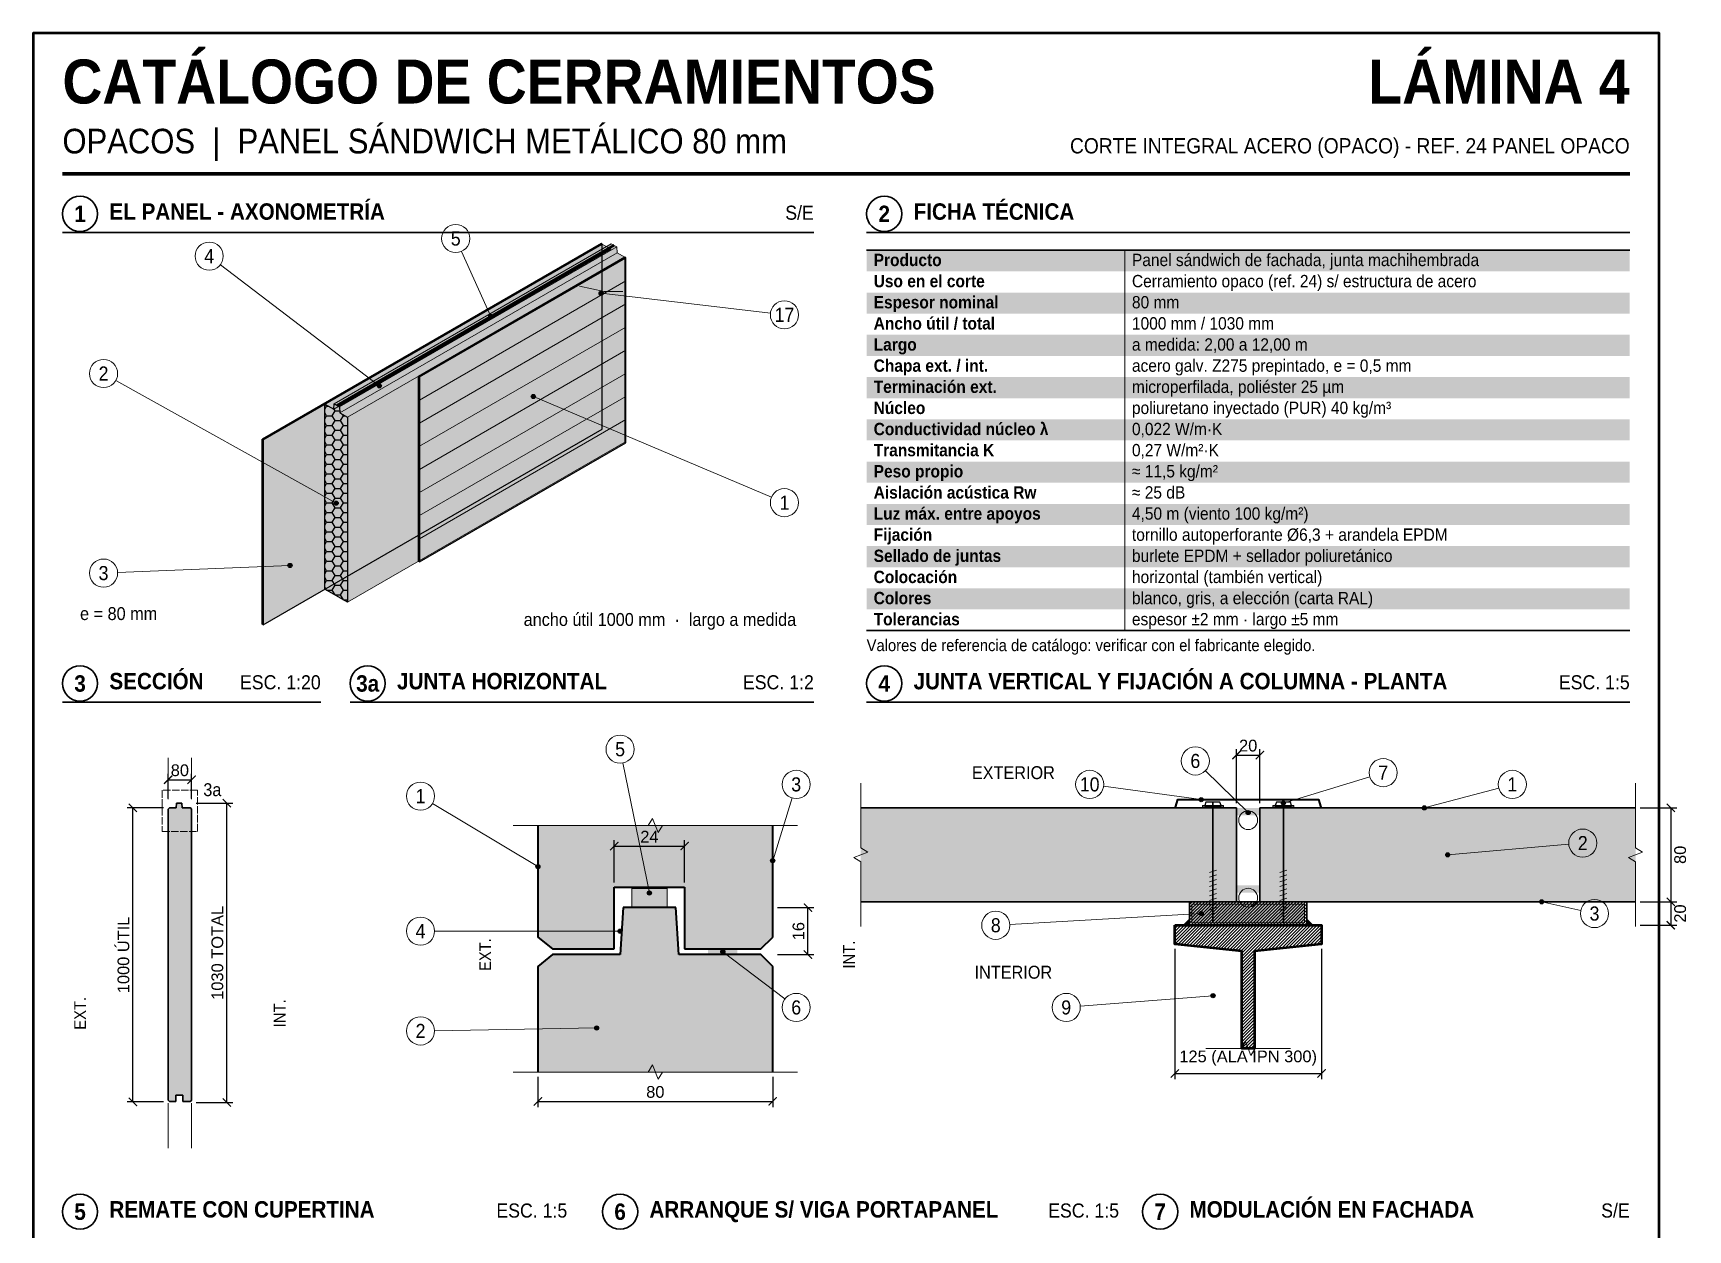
# Model space of a CAD drawing. Header units: millimetres. Extents: x 10 to 292, y 10 to 410.
# Drawn here: x 10 to 291.9, y 206.1 to 410 of the extents above; entities that cross this region are included whole.
import ezdxf
from ezdxf.enums import TextEntityAlignment as Align

# ---------------------------------------------------------------- set-up
doc = ezdxf.new("R2010")
doc.units = ezdxf.units.MM
doc.linetypes.add('DASHED', pattern=[1.524, 1.27, -0.254])
for name, color, linetype in [('0-MARCO', 7, 'Continuous'), ('1-ACERO', 7, 'Continuous'), ('1-CHAPA', 7, 'Continuous'), ('1-CONTORNO', 7, 'Continuous'), ('1-NUCLEO-PUR', 8, 'Continuous'), ('1-OCULTAR', 7, 'Continuous'), ('1-SELLADOS', 250, 'Continuous'), ('1-TORNILLERIA', 7, 'Continuous'), ('1-VISTA', 8, 'Continuous'), ('2-COTAS', 7, 'Continuous'), ('3-REFERENCIAS', 7, 'Continuous'), ('3-TABLAS', 7, 'Continuous'), ('3-TEXTOS', 7, 'Continuous'), ('3-TITULOS', 7, 'Continuous')]:
    doc.layers.add(name, color=color, linetype=linetype)
doc.styles.add('ARIAL', font='arial.ttf')
doc.styles.add('ARIAL-NEGRITA', font='arialbd.ttf')
doc.dimstyles.new('CATALOGO', dxfattribs={"dimtxt": 2, "dimasz": 1.4, "dimexe": 1, "dimexo": 0.8, "dimgap": 0.6, "dimtad": 1, "dimdec": 0, "dimtxsty": 'ARIAL', "dimblk": 'ARCHTICK', "dimcen": 2.5, "dimclrd": 7, "dimclre": 7, "dimclrt": 7, "dimazin": 3, "dimtfac": 1, "dimtmove": 0, "dimatfit": 3, "dimarcsym": 0})
pattern_1 = [(0, (0, 12), (0.619125, 0.357452), [0.41275, -0.8255]), (120, (0, 12), (-0.619125, 0.357452), [0.41275, -0.8255]), (60, (0, 12), (1e-09, 0.71490397), [-0.8255, 0.41275])]
pattern_2 = [(0, (0, 12), (0.523875, 0.30245937), [0.34925, -0.6985]), (120, (0, 12), (-0.523875, 0.30245937), [0.34925, -0.6985]), (60, (0, 12), (1e-09, 0.60491874), [-0.6985, 0.34925])]
pattern_3 = [(45, (0, 12), (-0.2694077, 0.2694077), [])]

# ---------------------------------------------------------------- blocks, each defined once
blk = doc.blocks.new('_ARCHTICK')
at = {"color": 0, "linetype": 'ByBlock', "const_width": 0.15}
blk.add_lwpolyline([(-0.5, -0.5), (0.5, 0.5)], dxfattribs=at)

msp = doc.modelspace()

# ---------------------------------------------------------------- hatches: boundary and pattern name
at = {"layer": '1-ACERO'}
h = msp.add_hatch(dxfattribs=at)
h.set_pattern_fill('ANSI31', scale=0.12)
h.set_pattern_definition(pattern_3)
h.paths.add_polyline_path([(207, 262), (227, 262), (227, 258), (207, 258)])
h = msp.add_hatch(dxfattribs=at)
h.set_pattern_fill('ANSI31', scale=0.12)
h.set_pattern_definition(pattern_3)
h.paths.add_polyline_path([(204.5, 258), (229.5, 258), (229.5, 254.76), (218.08, 253.6), (218.08, 237), (215.92, 237), (215.92, 253.6), (204.5, 254.76)])
h = msp.add_hatch(color=7, dxfattribs=at)
h.dxf.hatch_style = 1
h.paths.add_polyline_path([(207, 258), (205.8, 258), (207, 259.2)])
h = msp.add_hatch(color=7, dxfattribs=at)
h.dxf.hatch_style = 1
h.paths.add_polyline_path([(227, 258), (228.2, 258), (227, 259.2)])
at = {"layer": '1-NUCLEO-PUR'}
h = msp.add_hatch(dxfattribs=at)
h.set_pattern_fill('HONEY', color=8, scale=0.3)
h.paths.add_polyline_path([(63.572, 313.03), (59.688, 315.273), (59.688, 346.788), (61.21, 345.909), (61.262, 346.848), (62.207, 346.303), (62.26, 345.303), (63.572, 344.545)])
h = msp.add_hatch(dxfattribs=at)
h.set_pattern_fill('HONEY', color=8, scale=0.16)
h.set_pattern_definition([(0, (0, 12), (0.762, 0.4399409), [0.508, -1.016]), (120, (0, 12), (-0.762, 0.4399409), [0.508, -1.016]), (60, (0, 12), (2e-09, 0.8798818), [-1.016, 0.508])])
h.paths.add_polyline_path([(33, 228.2), (33.25, 228), (34.3, 228), (34.3, 229.05), (35.5, 229.05), (35.5, 228), (36.8, 228), (37, 228.2), (37, 277.8), (36.8, 278), (35.4, 278), (35.35, 278.8), (34.45, 278.8), (34.4, 278), (33.25, 278), (33, 277.8)])
h = msp.add_hatch(dxfattribs=at)
h.set_pattern_fill('HONEY', color=8, scale=0.11)
h.set_pattern_definition(pattern_2)
h.paths.add_polyline_path([(151, 278), (215, 278), (215, 262), (151, 262)])
h = msp.add_hatch(dxfattribs=at)
h.set_pattern_fill('HONEY', color=8, scale=0.11)
h.set_pattern_definition(pattern_2)
h.paths.add_polyline_path([(219, 278), (283, 278), (283, 262), (219, 262)])
h = msp.add_hatch(dxfattribs=at)
h.set_pattern_fill('HONEY', color=8, scale=0.13)
h.set_pattern_definition(pattern_1)
h.paths.add_polyline_path([(96, 256), (98.5, 254), (109, 254), (109, 264.5), (121, 264.5), (121, 254), (134, 254), (136, 256), (136, 275), (96, 275)])
h = msp.add_hatch(dxfattribs=at)
h.set_pattern_fill('HONEY', color=8, scale=0.13)
h.set_pattern_definition(pattern_1)
h.paths.add_polyline_path([(96, 233), (136, 233), (136, 251), (134, 253), (120, 253), (119.5, 261), (110.5, 261), (110, 253), (98.5, 253), (96, 251)])
at = {"layer": '1-OCULTAR', "true_color": 0xffffff}
h = msp.add_hatch(color=7, dxfattribs=at)
h.dxf.hatch_style = 1
h.paths.add_polyline_path([(49.033, 340.818), (49.19, 340.727), (106.926, 374.061), (106.768, 374.152)])
h = msp.add_hatch(color=7, dxfattribs=at)
h.dxf.hatch_style = 1
h.paths.add_polyline_path([(49.19, 340.727), (49.19, 309.212), (106.926, 342.545), (106.926, 374.061)])
at = {"layer": '1-OCULTAR', "true_color": 0xfafafa}
h = msp.add_hatch(color=7, dxfattribs=at)
h.dxf.hatch_style = 1
h.paths.add_polyline_path([(59.688, 346.788), (61.21, 345.909), (108.448, 373.182), (106.926, 374.061)])
h = msp.add_hatch(color=7, dxfattribs=at)
h.dxf.hatch_style = 1
h.paths.add_polyline_path([(61.262, 346.848), (62.207, 346.303), (109.445, 373.576), (108.5, 374.121)])
h = msp.add_hatch(color=7, dxfattribs=at)
h.dxf.hatch_style = 1
h.paths.add_polyline_path([(62.207, 346.303), (62.26, 345.303), (109.497, 372.576), (109.445, 373.576)])
h = msp.add_hatch(color=7, dxfattribs=at)
h.dxf.hatch_style = 1
h.paths.add_polyline_path([(62.26, 345.303), (63.572, 344.545), (110.81, 371.818), (109.497, 372.576)])
h = msp.add_hatch(color=7, dxfattribs=at)
h.dxf.hatch_style = 1
h.paths.add_polyline_path([(63.572, 344.545), (63.572, 313.03), (110.81, 340.303), (110.81, 371.818)])
at = {"layer": '1-OCULTAR', "true_color": 0xe1e1e1}
h = msp.add_hatch(color=254, dxfattribs=at)
h.dxf.hatch_style = 1
h.paths.add_polyline_path([(75.644, 351.515), (75.801, 351.424), (110.967, 371.727), (110.81, 371.818)])
h = msp.add_hatch(color=254, dxfattribs=at)
h.dxf.hatch_style = 1
h.paths.add_polyline_path([(75.801, 351.424), (75.801, 319.909), (110.967, 340.212), (110.967, 371.727)])
h = msp.add_hatch(color=254, dxfattribs=at)
h.dxf.hatch_style = 1
h.paths.add_polyline_path([(75.801, 319.909), (75.644, 320), (75.644, 351.515), (75.801, 351.424)])
at = {"layer": '1-OCULTAR', "true_color": 0xfafafa}
h = msp.add_hatch(color=7, dxfattribs=at)
h.dxf.hatch_style = 1
h.paths.add_polyline_path([(63.572, 313.03), (59.688, 315.273), (59.688, 346.788), (61.21, 345.909), (61.262, 346.848), (62.207, 346.303), (62.26, 345.303), (63.572, 344.545)])
at = {"layer": '1-OCULTAR', "true_color": 0xffffff}
h = msp.add_hatch(color=7, dxfattribs=at)
h.dxf.hatch_style = 1
h.paths.add_polyline_path([(49.19, 309.212), (49.033, 309.303), (49.033, 340.818), (49.19, 340.727)])
h = msp.add_hatch(color=7, dxfattribs=at)
h.dxf.hatch_style = 1
h.paths.add_polyline_path([(207.4, 261.6), (226.6, 261.6), (226.6, 258.4), (207.4, 258.4)])
at = {"layer": '1-SELLADOS'}
h = msp.add_hatch(color=250, dxfattribs=at)
h.dxf.hatch_style = 1
h.paths.add_polyline_path([(215, 278), (219, 278), (219, 276.74), (215, 276.74)])
h = msp.add_hatch(color=250, dxfattribs=at)
h.dxf.hatch_style = 1
h.paths.add_polyline_path([(112, 261), (118, 261), (118, 264.25), (112, 264.25)])
h = msp.add_hatch(color=250, dxfattribs=at)
h.dxf.hatch_style = 1
h.paths.add_polyline_path([(215, 264.8), (219, 264.8), (219, 263.54), (215, 263.54)])
h = msp.add_hatch(color=250, dxfattribs=at)
h.dxf.hatch_style = 1
h.paths.add_polyline_path([(125, 253), (130, 253), (130, 254), (125, 254)])
at = {"layer": '3-REFERENCIAS'}
h = msp.add_hatch(color=256, dxfattribs=at)
h.dxf.hatch_style = 1
edge = h.paths.add_edge_path()
edge.add_arc((106.768, 365.667), 0.35, 0, 360)
h = msp.add_hatch(color=256, dxfattribs=at)
h.dxf.hatch_style = 1
edge = h.paths.add_edge_path()
edge.add_arc((87.978, 361.727), 0.35, 0, 360)
h = msp.add_hatch(color=256, dxfattribs=at)
h.dxf.hatch_style = 1
edge = h.paths.add_edge_path()
edge.add_arc((68.978, 349.909), 0.35, 0, 360)
h = msp.add_hatch(color=256, dxfattribs=at)
h.dxf.hatch_style = 1
edge = h.paths.add_edge_path()
edge.add_arc((95.221, 348.091), 0.35, 0, 360)
h = msp.add_hatch(color=256, dxfattribs=at)
h.dxf.hatch_style = 1
edge = h.paths.add_edge_path()
edge.add_arc((61.63, 329.909), 0.35, 0, 360)
h = msp.add_hatch(color=256, dxfattribs=at)
h.dxf.hatch_style = 1
edge = h.paths.add_edge_path()
edge.add_arc((53.757, 319.303), 0.35, 0, 360)
h = msp.add_hatch(color=256, dxfattribs=at)
h.dxf.hatch_style = 1
edge = h.paths.add_edge_path()
edge.add_arc((209, 279.4), 0.35, 0, 360)
h = msp.add_hatch(color=256, dxfattribs=at)
h.dxf.hatch_style = 1
edge = h.paths.add_edge_path()
edge.add_arc((223, 278.8), 0.35, 0, 360)
h = msp.add_hatch(color=256, dxfattribs=at)
h.dxf.hatch_style = 1
edge = h.paths.add_edge_path()
edge.add_arc((217, 277.2), 0.35, 0, 360)
h = msp.add_hatch(color=256, dxfattribs=at)
h.dxf.hatch_style = 1
edge = h.paths.add_edge_path()
edge.add_arc((247, 278), 0.35, 0, 360)
h = msp.add_hatch(color=256, dxfattribs=at)
h.dxf.hatch_style = 1
edge = h.paths.add_edge_path()
edge.add_arc((96, 268), 0.35, 0, 360)
h = msp.add_hatch(color=256, dxfattribs=at)
h.dxf.hatch_style = 1
edge = h.paths.add_edge_path()
edge.add_arc((136, 269), 0.35, 0, 360)
h = msp.add_hatch(color=256, dxfattribs=at)
h.dxf.hatch_style = 1
edge = h.paths.add_edge_path()
edge.add_arc((251, 270), 0.35, 0, 360)
h = msp.add_hatch(color=256, dxfattribs=at)
h.dxf.hatch_style = 1
edge = h.paths.add_edge_path()
edge.add_arc((115, 263.5), 0.35, 0, 360)
h = msp.add_hatch(color=256, dxfattribs=at)
h.dxf.hatch_style = 1
edge = h.paths.add_edge_path()
edge.add_arc((267, 262), 0.35, 0, 360)
h = msp.add_hatch(color=256, dxfattribs=at)
h.dxf.hatch_style = 1
edge = h.paths.add_edge_path()
edge.add_arc((209, 260), 0.35, 0, 360)
h = msp.add_hatch(color=256, dxfattribs=at)
h.dxf.hatch_style = 1
edge = h.paths.add_edge_path()
edge.add_arc((110, 257), 0.35, 0, 360)
h = msp.add_hatch(color=256, dxfattribs=at)
h.dxf.hatch_style = 1
edge = h.paths.add_edge_path()
edge.add_arc((127.5, 253.5), 0.35, 0, 360)
h = msp.add_hatch(color=256, dxfattribs=at)
h.dxf.hatch_style = 1
edge = h.paths.add_edge_path()
edge.add_arc((211, 246), 0.35, 0, 360)
h = msp.add_hatch(color=256, dxfattribs=at)
h.dxf.hatch_style = 1
edge = h.paths.add_edge_path()
edge.add_arc((106, 240.5), 0.35, 0, 360)
at = {"layer": '3-TABLAS', "true_color": 0xeeeeee}
h = msp.add_hatch(color=7, dxfattribs=at)
h.dxf.hatch_style = 1
h.paths.add_polyline_path([(152, 369.4), (282, 369.4), (282, 373), (152, 373)])
h = msp.add_hatch(color=7, dxfattribs=at)
h.dxf.hatch_style = 1
h.paths.add_polyline_path([(152, 362.2), (282, 362.2), (282, 365.8), (152, 365.8)])
h = msp.add_hatch(color=7, dxfattribs=at)
h.dxf.hatch_style = 1
h.paths.add_polyline_path([(152, 355), (282, 355), (282, 358.6), (152, 358.6)])
h = msp.add_hatch(color=7, dxfattribs=at)
h.dxf.hatch_style = 1
h.paths.add_polyline_path([(152, 347.8), (282, 347.8), (282, 351.4), (152, 351.4)])
h = msp.add_hatch(color=7, dxfattribs=at)
h.dxf.hatch_style = 1
h.paths.add_polyline_path([(152, 340.6), (282, 340.6), (282, 344.2), (152, 344.2)])
h = msp.add_hatch(color=7, dxfattribs=at)
h.dxf.hatch_style = 1
h.paths.add_polyline_path([(152, 333.4), (282, 333.4), (282, 337), (152, 337)])
h = msp.add_hatch(color=7, dxfattribs=at)
h.dxf.hatch_style = 1
h.paths.add_polyline_path([(152, 326.2), (282, 326.2), (282, 329.8), (152, 329.8)])
h = msp.add_hatch(color=7, dxfattribs=at)
h.dxf.hatch_style = 1
h.paths.add_polyline_path([(152, 319), (282, 319), (282, 322.6), (152, 322.6)])
h = msp.add_hatch(color=7, dxfattribs=at)
h.dxf.hatch_style = 1
h.paths.add_polyline_path([(152, 311.8), (282, 311.8), (282, 315.4), (152, 315.4)])

# ---------------------------------------------------------------- linework, layer by layer
at = {"layer": '0-MARCO', "lineweight": 50}
msp.add_lwpolyline([(10, 10), (287, 10), (287, 410), (10, 410)], close=True, dxfattribs=at)
at = {"layer": '1-ACERO', "lineweight": 35}
msp.add_lwpolyline([(207, 262), (227, 262), (227, 258), (207, 258)], close=True, dxfattribs=at)
at = {"layer": '1-ACERO', "lineweight": 18}
msp.add_lwpolyline([(207.4, 261.6), (226.6, 261.6), (226.6, 258.4), (207.4, 258.4)], close=True, dxfattribs=at)
at = {"layer": '1-ACERO', "lineweight": 50}
msp.add_lwpolyline([(204.5, 258), (229.5, 258), (229.5, 254.76), (218.08, 253.6), (218.08, 237), (215.92, 237), (215.92, 253.6), (204.5, 254.76)], close=True, dxfattribs=at)
at = {"layer": '1-CHAPA', "lineweight": 25}
for points in [[(49.033, 340.818), (49.19, 340.727), (106.926, 374.061), (106.768, 374.152)], [(49.19, 340.727), (49.19, 309.212), (106.926, 342.545), (106.926, 374.061)], [(75.644, 351.515), (75.801, 351.424), (110.967, 371.727), (110.81, 371.818)], [(75.801, 351.424), (75.801, 319.909), (110.967, 340.212), (110.967, 371.727)], [(75.801, 319.909), (75.644, 320), (75.644, 351.515), (75.801, 351.424)], [(49.19, 309.212), (49.033, 309.303), (49.033, 340.818), (49.19, 340.727)]]:
    msp.add_lwpolyline(points, close=True, dxfattribs=at)
at = {"layer": '1-CHAPA', "lineweight": 40}
for points in [[(204.6, 278.1), (205, 279.4), (229, 279.4), (229.4, 278.1)], [(96, 275), (96, 256)], [(136, 256), (136, 275)], [(109, 254), (109, 264.5)], [(109, 264.5), (121, 264.5)], [(121, 264.5), (121, 254)], [(110.5, 261), (110, 253)], [(119.5, 261), (110.5, 261)], [(120, 253), (119.5, 261)], [(96, 256), (98.5, 254)], [(98.5, 254), (109, 254)], [(121, 254), (134, 254)], [(134, 254), (136, 256)], [(98.5, 253), (96, 251)], [(96, 251), (96, 233)], [(110, 253), (98.5, 253)], [(134, 253), (120, 253)], [(136, 251), (134, 253)], [(136, 233), (136, 251)]]:
    msp.add_lwpolyline(points, dxfattribs=at)
at = {"layer": '1-CHAPA', "lineweight": 35}
for points in [[(33.25, 278), (33, 277.8)], [(33, 277.8), (33, 228.2)], [(34.4, 278), (33.25, 278)], [(34.45, 278.8), (34.4, 278)], [(35.35, 278.8), (34.45, 278.8)], [(35.4, 278), (35.35, 278.8)], [(36.8, 278), (35.4, 278)], [(37, 277.8), (36.8, 278)], [(37, 228.2), (37, 277.8)], [(151, 278), (215, 278), (215, 262), (151, 262)], [(283, 278), (219, 278), (219, 262), (283, 262)], [(34.3, 228), (34.3, 229.05)], [(34.3, 229.05), (35.5, 229.05)], [(35.5, 229.05), (35.5, 228)], [(33, 228.2), (33.25, 228)], [(33.25, 228), (34.3, 228)], [(35.5, 228), (36.8, 228)], [(36.8, 228), (37, 228.2)]]:
    msp.add_lwpolyline(points, dxfattribs=at)
at = {"layer": '1-CONTORNO', "lineweight": 18}
for points in [[(59.688, 346.788), (61.21, 345.909), (108.448, 373.182), (106.926, 374.061)], [(61.262, 346.848), (62.207, 346.303), (109.445, 373.576), (108.5, 374.121)], [(62.207, 346.303), (62.26, 345.303), (109.497, 372.576), (109.445, 373.576)], [(62.26, 345.303), (63.572, 344.545), (110.81, 371.818), (109.497, 372.576)], [(63.572, 344.545), (63.572, 313.03), (110.81, 340.303), (110.81, 371.818)]]:
    msp.add_lwpolyline(points, close=True, dxfattribs=at)
at = {"layer": '1-CONTORNO', "lineweight": 25}
msp.add_lwpolyline([(63.572, 313.03), (59.688, 315.273), (59.688, 346.788), (61.21, 345.909), (61.262, 346.848), (62.207, 346.303), (62.26, 345.303), (63.572, 344.545)], close=True, dxfattribs=at)
msp.add_lwpolyline([(63.572, 313.03), (59.688, 315.273), (59.688, 346.788), (61.21, 345.909), (61.262, 346.848), (62.207, 346.303), (62.26, 345.303), (63.572, 344.545)], close=True, dxfattribs=at)
at = {"layer": '1-CONTORNO', "lineweight": 13}
for points in [[(151, 282.2), (151, 271.2), (152.2, 270.48), (149.8, 269.52), (151, 268.8), (151, 257.8)], [(283, 282.2), (283, 271.2), (284.2, 270.48), (281.8, 269.52), (283, 268.8), (283, 257.8)], [(91.8, 275), (114.8, 275), (115.52, 276.2), (116.48, 273.8), (117.2, 275), (140.2, 275)], [(209.8, 237), (215.8, 237), (216.52, 238.2), (217.48, 235.8), (218.2, 237), (224.2, 237)], [(91.8, 233), (114.8, 233), (115.52, 234.2), (116.48, 231.8), (117.2, 233), (140.2, 233)]]:
    msp.add_lwpolyline(points, dxfattribs=at)
for points in [[(33, 228.2), (33.25, 228), (34.3, 228), (34.3, 229.05), (35.5, 229.05), (35.5, 228), (36.8, 228), (37, 228.2), (37, 277.8), (36.8, 278), (35.4, 278), (35.35, 278.8), (34.45, 278.8), (34.4, 278), (33.25, 278), (33, 277.8)], [(96, 256), (98.5, 254), (109, 254), (109, 264.5), (121, 264.5), (121, 254), (134, 254), (136, 256), (136, 275), (96, 275)], [(96, 233), (136, 233), (136, 251), (134, 253), (120, 253), (119.5, 261), (110.5, 261), (110, 253), (98.5, 253), (96, 251)]]:
    msp.add_lwpolyline(points, close=True, dxfattribs=at)
at = {"layer": '1-SELLADOS', "lineweight": 50}
msp.add_lwpolyline([(61.735, 346.576), (108.972, 373.848)], dxfattribs=at)
at = {"layer": '1-SELLADOS', "lineweight": 18}
for points in [[(209.2, 278.2), (212.8, 278.2), (212.8, 278.4), (209.2, 278.4)], [(221.2, 278.2), (224.8, 278.2), (224.8, 278.4), (221.2, 278.4)], [(112, 261), (118, 261), (118, 264.25), (112, 264.25)]]:
    msp.add_lwpolyline(points, close=True, dxfattribs=at)
for centre in [(217, 275.9), (217, 262.7)]:
    msp.add_circle(centre, 1.6, dxfattribs=at)
at = {"layer": '1-TORNILLERIA', "lineweight": 25}
for points in [[(209.6, 278.4), (212.4, 278.4), (212.2, 279), (209.8, 279)], [(221.6, 278.4), (224.4, 278.4), (224.2, 279), (221.8, 279)]]:
    msp.add_lwpolyline(points, close=True, dxfattribs=at)
at = {"layer": '1-TORNILLERIA', "lineweight": 35}
for points in [[(211, 279), (211, 258.4)], [(223, 279), (223, 258.4)]]:
    msp.add_lwpolyline(points, dxfattribs=at)
at = {"layer": '1-TORNILLERIA', "lineweight": 9}
for points in [[(210.4, 267), (211.6, 267.4)], [(210.4, 266.2), (211.6, 266.6)], [(210.4, 265.4), (211.6, 265.8)], [(210.4, 264.6), (211.6, 265)], [(222.4, 267), (223.6, 267.4)], [(222.4, 266.2), (223.6, 266.6)], [(222.4, 265.4), (223.6, 265.8)], [(222.4, 264.6), (223.6, 265)], [(210.4, 263.8), (211.6, 264.2)], [(210.4, 263), (211.6, 263.4)], [(210.4, 262.2), (211.6, 262.6)], [(222.4, 263.8), (223.6, 264.2)], [(222.4, 263), (223.6, 263.4)], [(222.4, 262.2), (223.6, 262.6)], [(210.4, 261.4), (211.6, 261.8)], [(210.4, 260.6), (211.6, 261)], [(210.4, 259.8), (211.6, 260.2)], [(222.4, 261.4), (223.6, 261.8)], [(222.4, 260.6), (223.6, 261)], [(222.4, 259.8), (223.6, 260.2)]]:
    msp.add_lwpolyline(points, dxfattribs=at)
at = {"layer": '1-VISTA', "lineweight": 9}
for points in [[(75.801, 347.485), (110.967, 367.788)], [(75.801, 343.545), (110.967, 363.848)], [(75.801, 339.606), (110.967, 359.909)], [(75.801, 335.667), (110.967, 355.97)], [(75.801, 331.727), (110.967, 352.03)], [(75.801, 327.788), (110.967, 348.091)], [(75.801, 323.848), (110.967, 344.152)]]:
    msp.add_lwpolyline(points, dxfattribs=at)
at = {"layer": '1-VISTA', "lineweight": 13}
for points in [[(110.442, 365.97), (107.293, 365.97), (103.094, 366.879)], [(33, 286.5), (33, 279.5)], [(37, 286.5), (37, 279.5)], [(215, 274), (215, 266)], [(33, 220), (33, 227.7)], [(37, 220), (37, 227.7)]]:
    msp.add_lwpolyline(points, dxfattribs=at)
at = {"layer": '3-REFERENCIAS', "lineweight": 13}
for points in [[(82.986, 372.812), (87.978, 361.727)], [(41.909, 370.545), (68.978, 349.909)], [(135.616, 362.28), (106.768, 365.667)], [(24.096, 350.831), (61.63, 329.909)], [(135.79, 330.935), (95.221, 348.091)], [(24.398, 318.098), (53.757, 319.303)], [(110.48, 285.648), (115, 263.5)], [(209.716, 284.322), (217, 277.2)], [(237.705, 283.298), (223, 278.8)], [(139.294, 279.706), (136, 269)], [(192.378, 281.675), (209, 279.4)], [(259.681, 281.382), (247, 278)], [(78.058, 278.765), (96, 268)], [(271.609, 271.792), (251, 270)], [(176.396, 258.137), (209, 260)], [(273.657, 260.521), (267, 262)], [(78.4, 257), (110, 257)], [(138.089, 245.452), (127.5, 253.5)], [(188.392, 244.191), (211, 246)], [(78.4, 240.04), (106, 240.5)]]:
    msp.add_lwpolyline(points, dxfattribs=at)
at = {"layer": '3-REFERENCIAS', "linetype": 'DASHED', "lineweight": 13}
msp.add_lwpolyline([(32, 274), (38, 274), (38, 281), (32, 281)], close=True, dxfattribs=at)
at = {"layer": '3-REFERENCIAS', "lineweight": 18}
for centre in [(82, 375), (40, 372), (138, 362), (22, 352), (138, 330), (22, 318), (110, 288), (208, 286), (240, 284), (76, 280), (140, 282), (190, 282), (262, 282), (274, 272), (276, 260), (76, 257), (174, 258), (140, 244), (186, 244), (76, 240)]:
    msp.add_circle(centre, 2.4, dxfattribs=at)
at = {"layer": '3-REFERENCIAS'}
for centre in [(106.768, 365.667), (87.978, 361.727), (68.978, 349.909), (95.221, 348.091), (61.63, 329.909), (53.757, 319.303), (209, 279.4), (223, 278.8), (217, 277.2), (247, 278), (96, 268), (136, 269), (251, 270), (115, 263.5), (267, 262), (209, 260), (110, 257), (127.5, 253.5), (211, 246), (106, 240.5)]:
    msp.add_circle(centre, 0.35, dxfattribs=at)
at = {"layer": '3-TABLAS', "lineweight": 35}
for points in [[(152, 373), (282, 373)], [(152, 308.2), (282, 308.2)]]:
    msp.add_lwpolyline(points, dxfattribs=at)
at = {"layer": '3-TABLAS', "lineweight": 13}
msp.add_lwpolyline([(196, 373), (196, 308.2)], dxfattribs=at)
at = {"layer": '3-TITULOS', "lineweight": 70}
msp.add_lwpolyline([(15, 386), (282, 386)], dxfattribs=at)
at = {"layer": '3-TITULOS', "lineweight": 35}
for points in [[(15, 376), (143, 376)], [(152, 376), (282, 376)], [(15, 296), (59, 296)], [(64, 296), (143, 296)], [(152, 296), (282, 296)]]:
    msp.add_lwpolyline(points, dxfattribs=at)
for centre in [(18, 379.2), (155, 379.2), (18, 299.2), (67, 299.2), (155, 299.2), (18, 209.2), (110, 209.2), (202, 209.2)]:
    msp.add_circle(centre, 3, dxfattribs=at)

# ---------------------------------------------------------------- texts
at = {"layer": '3-REFERENCIAS', "style": 'ARIAL', "width": 0.9}
for s, p in [('5', (82, 375)), ('4', (40, 372)), ('17', (138, 362)), ('2', (22, 352)), ('1', (138, 330)), ('3', (22, 318)), ('5', (110, 288)), ('6', (208, 286)), ('7', (240, 284)), ('3', (140, 282)), ('10', (190, 282)), ('1', (262, 282)), ('1', (76, 280)), ('2', (274, 272)), ('3', (276, 260)), ('4', (76, 257)), ('8', (174, 258)), ('6', (140, 244)), ('9', (186, 244)), ('2', (76, 240))]:
    msp.add_text(s, height=2.4, dxfattribs=at).set_placement(p, align=Align.MIDDLE_CENTER)
msp.add_text('3a', height=2.2, dxfattribs=at).set_placement((39, 280))
at = {"layer": '3-TABLAS', "width": 0.9}
for s, style, p in [('Producto', 'ARIAL-NEGRITA', (153.2, 370.3)), ('Panel sándwich de fachada, junta machihembrada', 'ARIAL', (197.2, 370.3)), ('Uso en el corte', 'ARIAL-NEGRITA', (153.2, 366.7)), ('Cerramiento opaco (ref. 24) s/ estructura de acero', 'ARIAL', (197.2, 366.7)), ('Espesor nominal', 'ARIAL-NEGRITA', (153.2, 363.1)), ('80 mm', 'ARIAL', (197.2, 363.1)), ('Ancho útil / total', 'ARIAL-NEGRITA', (153.2, 359.5)), ('1000 mm / 1030 mm', 'ARIAL', (197.2, 359.5)), ('a medida: 2,00 a 12,00 m', 'ARIAL', (197.2, 355.9)), ('Largo', 'ARIAL-NEGRITA', (153.2, 355.9)), ('Chapa ext. / int.', 'ARIAL-NEGRITA', (153.2, 352.3)), ('acero galv. Z275 prepintado, e = 0,5 mm', 'ARIAL', (197.2, 352.3)), ('Terminación ext.', 'ARIAL-NEGRITA', (153.2, 348.7)), ('microperfilada, poliéster 25 µm', 'ARIAL', (197.2, 348.7)), ('Núcleo', 'ARIAL-NEGRITA', (153.2, 345.1)), ('poliuretano inyectado (PUR) 40 kg/m³', 'ARIAL', (197.2, 345.1)), ('Conductividad núcleo λ', 'ARIAL-NEGRITA', (153.2, 341.5)), ('0,022 W/m·K', 'ARIAL', (197.2, 341.5)), ('Transmitancia K', 'ARIAL-NEGRITA', (153.2, 337.9)), ('0,27 W/m²·K', 'ARIAL', (197.2, 337.9)), ('Peso propio', 'ARIAL-NEGRITA', (153.2, 334.3)), ('≈ 11,5 kg/m²', 'ARIAL', (197.2, 334.3)), ('Aislación acústica Rw', 'ARIAL-NEGRITA', (153.2, 330.7)), ('≈ 25 dB', 'ARIAL', (197.2, 330.7)), ('Luz máx. entre apoyos', 'ARIAL-NEGRITA', (153.2, 327.1)), ('4,50 m (viento 100 kg/m²)', 'ARIAL', (197.2, 327.1)), ('Fijación', 'ARIAL-NEGRITA', (153.2, 323.5)), ('tornillo autoperforante Ø6,3 + arandela EPDM', 'ARIAL', (197.2, 323.5)), ('Sellado de juntas', 'ARIAL-NEGRITA', (153.2, 319.9)), ('burlete EPDM + sellador poliuretánico', 'ARIAL', (197.2, 319.9)), ('Colocación', 'ARIAL-NEGRITA', (153.2, 316.3)), ('horizontal (también vertical)', 'ARIAL', (197.2, 316.3)), ('Colores', 'ARIAL-NEGRITA', (153.2, 312.7)), ('blanco, gris, a elección (carta RAL)', 'ARIAL', (197.2, 312.7)), ('Tolerancias', 'ARIAL-NEGRITA', (153.2, 309.1)), ('espesor ±2 mm · largo ±5 mm', 'ARIAL', (197.2, 309.1))]:
    msp.add_text(s, height=2.1, dxfattribs=dict(at, style=style)).set_placement(p)
at = {"layer": '3-TEXTOS', "style": 'ARIAL', "width": 0.9}
for s, height, p in [('e = 80 mm', 2.2, (18, 310)), ('Valores de referencia de catálogo: verificar con el fabricante elegido.', 2, (152, 304.7))]:
    msp.add_text(s, height=height, dxfattribs=at).set_placement(p)
msp.add_text('ancho útil 1000 mm  ·  largo a medida', height=2.2, dxfattribs=at).set_placement((140, 309), align=Align.RIGHT)
for s, p in [('EXTERIOR', (177, 284)), ('INTERIOR', (177, 250))]:
    msp.add_text(s, height=2.2, dxfattribs=at).set_placement(p, align=Align.MIDDLE_CENTER)
for s, p in [('EXT.', (87, 253)), ('INT.', (149, 253)), ('EXT.', (18, 243)), ('INT.', (52, 243))]:
    msp.add_text(s, height=2, rotation=90, dxfattribs=at).set_placement(p, align=Align.MIDDLE_CENTER)
at = {"layer": '3-TITULOS', "width": 0.9}
for s, height, style, p in [('CATÁLOGO DE CERRAMIENTOS', 7.5, 'ARIAL-NEGRITA', (15, 398)), ('OPACOS  |  PANEL SÁNDWICH METÁLICO 80 mm', 4.2, 'ARIAL', (15, 389.5)), ('EL PANEL - AXONOMETRÍA', 2.8, 'ARIAL-NEGRITA', (23, 378.2)), ('FICHA TÉCNICA', 2.8, 'ARIAL-NEGRITA', (160, 378.2)), ('SECCIÓN', 2.8, 'ARIAL-NEGRITA', (23, 298.2)), ('JUNTA VERTICAL Y FIJACIÓN A COLUMNA - PLANTA', 2.8, 'ARIAL-NEGRITA', (160, 298.2)), ('JUNTA HORIZONTAL', 2.8, 'ARIAL-NEGRITA', (72, 298.2)), ('MODULACIÓN EN FACHADA', 2.8, 'ARIAL-NEGRITA', (207, 208.2)), ('REMATE CON CUPERTINA', 2.8, 'ARIAL-NEGRITA', (23, 208.2)), ('ARRANQUE S/ VIGA PORTAPANEL', 2.8, 'ARIAL-NEGRITA', (115, 208.2))]:
    msp.add_text(s, height=height, dxfattribs=dict(at, style=style)).set_placement(p)
for s, height, style, p in [('LÁMINA 4', 7.5, 'ARIAL-NEGRITA', (282, 398)), ('CORTE INTEGRAL ACERO (OPACO) - REF. 24 PANEL OPACO', 2.6, 'ARIAL', (282, 389.5)), ('S/E', 2.4, 'ARIAL', (143, 378.2)), ('ESC. 1:20', 2.4, 'ARIAL', (59, 298.2)), ('ESC. 1:2', 2.4, 'ARIAL', (143, 298.2)), ('ESC. 1:5', 2.4, 'ARIAL', (282, 298.2)), ('ESC. 1:5', 2.4, 'ARIAL', (101, 208.2)), ('ESC. 1:5', 2.4, 'ARIAL', (195, 208.2)), ('S/E', 2.4, 'ARIAL', (282, 208.2))]:
    msp.add_text(s, height=height, dxfattribs=dict(at, style=style)).set_placement(p, align=Align.RIGHT)
at = {"layer": '3-TITULOS', "style": 'ARIAL-NEGRITA', "width": 0.9}
for s, p in [('1', (18, 379.2)), ('2', (155, 379.2)), ('3', (18, 299.2)), ('3a', (67, 299.2)), ('4', (155, 299.2)), ('5', (18, 209.2)), ('6', (110, 209.2)), ('7', (202, 209.2))]:
    msp.add_text(s, height=2.8, dxfattribs=at).set_placement(p, align=Align.MIDDLE_CENTER)

# ---------------------------------------------------------------- dimensions: what is measured, and where the dimension line sits
at = {"layer": '2-COTAS'}
for base, p1, p2, text, override in [((215, 287), (215, 278), (219, 278), '20', {"dimlfac": 5}), ((33, 282.8), (33, 278.8), (37, 278.8), '80', {"dimlfac": 20}), ((109, 271.5), (109, 264.5), (121, 264.5), '24', {"dimlfac": 2}), ((204.5, 232.76), (204.5, 254.76), (229.5, 254.76), '125 (ALA IPN 300)', {"dimlfac": 5}), ((96, 228), (96, 233), (136, 233), '80', {"dimlfac": 2})]:
    msp.add_linear_dim(base=base, p1=p1, p2=p2, text=text, dimstyle='CATALOGO', override=override, dxfattribs=at).render()
for base, p1, p2, text, override in [((43, 227.8), (37, 227.8), (37, 278.8), '1030 TOTAL', {"dimlfac": 20}), ((27, 227.9), (33, 227.9), (33, 278), '1000 ÚTIL', {"dimlfac": 20}), ((289, 278), (283, 278), (283, 262), '80', {"dimlfac": 5}), ((289, 262), (283, 262), (283, 258), '20', {"dimlfac": 5}), ((142, 253), (136, 253), (136, 261), '16', {"dimlfac": 2})]:
    msp.add_linear_dim(base=base, p1=p1, p2=p2, angle=90, text=text, dimstyle='CATALOGO', override=override, dxfattribs=at).render()

doc.saveas('drawing.dxf')
